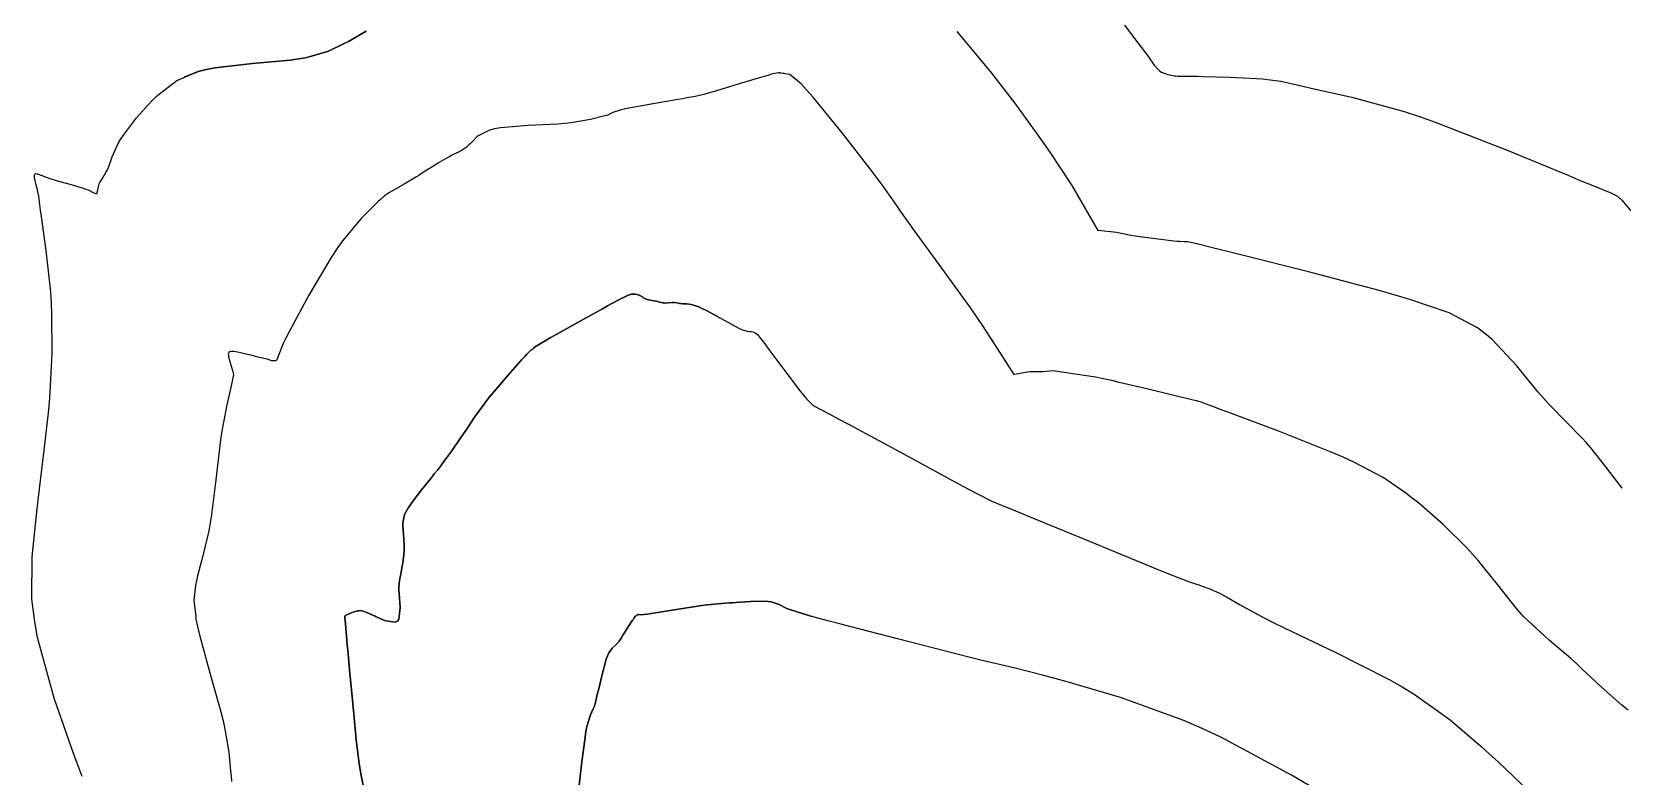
# Model space of a CAD drawing. Header units: metres. Extents: x 837477 to 838477, y 1189014 to 1191014.
# Drawn here: x 837810.6 to 837959.8, y 1189985 to 1190054.8 of the extents above; entities that cross this region are included whole.
import ezdxf

# ---------------------------------------------------------------- set-up
doc = ezdxf.new("R2010")
doc.units = ezdxf.units.M
doc.header["$LTSCALE"] = 0.3
doc.layers.add('COTAS 10', color=1, linetype='Continuous')

msp = doc.modelspace()

# ---------------------------------------------------------------- linework, layer by layer
at = {"layer": 'COTAS 10'}
for points, elevation in [([(837913.076, 1190055.444), (837914.254, 1190053.923), (837915.056, 1190052.847), (837915.238, 1190052.597), (837915.403, 1190052.366), (837915.856, 1190051.702), (837916.262, 1190051.244), (837916.398, 1190051.143), (837916.545, 1190051.053), (837917.156, 1190050.825), (837917.787, 1190050.705), (837917.945, 1190050.685), (837918.096, 1190050.669), (837918.58, 1190050.659), (837919.511, 1190050.659), (837919.944, 1190050.651), (837920.452, 1190050.638), (837922.918, 1190050.56), (837925.459, 1190050.44), (837926.015, 1190050.401), (837926.507, 1190050.358), (837927.749, 1190050.184), (837929.27, 1190049.839), (837929.938, 1190049.689), (837930.712, 1190049.517), (837934.4, 1190048.698), (837939.303, 1190047.346), (837940.844, 1190046.837), (837942.463, 1190046.269), (837948.974, 1190043.73), (837954.739, 1190041.336), (837955.888, 1190040.86), (837956.844, 1190040.465), (837958.684, 1190039.71), (837959.192, 1190039.47), (837959.309, 1190039.4), (837959.415, 1190039.327), (837959.71, 1190039.048), (837960.551, 1190038.04)], 1770), ([(837815.36, 1189984.986), (837814.967, 1189986.007), (837814.541, 1189987.154), (837812.723, 1189992.338), (837811.168, 1189998.022), (837810.908, 1189999.485), (837810.84, 1190000), (837810.626, 1190001.619), (837810.662, 1190005.6), (837811.091, 1190009.802), (837811.213, 1190010.9), (837811.337, 1190011.97), (837811.792, 1190015.6), (837812.187, 1190019.084), (837812.273, 1190020.062), (837812.348, 1190021.046), (837812.531, 1190024.649), (837812.516, 1190028.348), (837812.466, 1190029.393), (837812.395, 1190030.448), (837811.973, 1190034.33), (837811.531, 1190037.503), (837811.447, 1190038.11), (837811.38, 1190038.599), (837811.279, 1190039.382), (837811.277, 1190039.434), (837811.272, 1190039.462), (837811.267, 1190039.496), (837811.232, 1190039.665), (837811.17, 1190039.931), (837811.146, 1190040.024), (837811.12, 1190040.127), (837811.003, 1190040.571), (837810.901, 1190041.001), (837810.884, 1190041.095), (837810.872, 1190041.177), (837810.871, 1190041.383), (837810.917, 1190041.486), (837810.934, 1190041.505), (837810.953, 1190041.518), (837811.041, 1190041.528), (837811.144, 1190041.504), (837811.174, 1190041.496), (837811.203, 1190041.487), (837811.315, 1190041.451), (837811.47, 1190041.393), (837811.527, 1190041.37), (837811.59, 1190041.345), (837811.869, 1190041.229), (837812.419, 1190041.041), (837812.652, 1190040.97), (837812.921, 1190040.891), (837814.184, 1190040.538), (837815.437, 1190040.168), (837815.7, 1190040.078), (837815.926, 1190039.994), (837816.438, 1190039.736), (837816.662, 1190039.643), (837816.707, 1190039.664), (837816.744, 1190039.704), (837816.815, 1190040.015), (837816.899, 1190040.453), (837816.944, 1190040.573), (837816.998, 1190040.692), (837817.274, 1190041.121), (837817.614, 1190041.682), (837817.71, 1190041.886), (837817.806, 1190042.11), (837818.156, 1190043.093), (837818.722, 1190044.334), (837818.953, 1190044.722), (837819.216, 1190045.128), (837820.438, 1190046.751), (837821.889, 1190048.351), (837822.298, 1190048.743), (837822.709, 1190049.112), (837824.217, 1190050.26), (837826.234, 1190051.113), (837826.967, 1190051.296), (837827.774, 1190051.456), (837831.317, 1190051.843), (837834.865, 1190052.166), (837835.675, 1190052.286), (837836.411, 1190052.42), (837838.448, 1190053.013), (837839.93, 1190053.714), (837840.317, 1190053.915), (837840.693, 1190054.12), (837841.963, 1190054.887)], 1780), ([(837841.963, 1190054.887), (837840.693, 1190054.12), (837840.317, 1190053.915), (837839.93, 1190053.714), (837838.448, 1190053.013), (837836.411, 1190052.42), (837835.675, 1190052.286), (837834.865, 1190052.166), (837831.317, 1190051.843), (837827.774, 1190051.456), (837826.967, 1190051.296), (837826.234, 1190051.113), (837824.923, 1190050.559)], 1780), ([(837959.756, 1190012.027), (837958.224, 1190014.028), (837956.811, 1190015.825), (837956.412, 1190016.287), (837956.009, 1190016.735), (837954.525, 1190018.224), (837952.89, 1190019.886), (837952.393, 1190020.441), (837951.875, 1190021.039), (837949.842, 1190023.541), (837947.561, 1190025.985), (837946.887, 1190026.545), (837946.194, 1190027.055), (837943.541, 1190028.477), (837939.831, 1190029.729), (837938.473, 1190030.132), (837936.972, 1190030.56), (837930.352, 1190032.31), (837924.13, 1190033.881), (837922.878, 1190034.195), (837921.832, 1190034.457), (837919.753, 1190034.971), (837919.137, 1190035.103), (837919.011, 1190035.125), (837918.906, 1190035.14), (837918.687, 1190035.144), (837918.256, 1190035.155), (837918.017, 1190035.176), (837917.724, 1190035.205), (837916.233, 1190035.37), (837914.521, 1190035.598), (837914.089, 1190035.666), (837913.675, 1190035.735), (837912.333, 1190036.002), (837910.603, 1190036.196), (837908.173, 1190040.416), (837906.108, 1190043.537), (837905.527, 1190044.381), (837904.94, 1190045.216), (837902.787, 1190048.158), (837900.632, 1190050.939), (837900.046, 1190051.673), (837899.464, 1190052.391), (837897.396, 1190054.853)], 1780), ([(837960.306, 1189991.229), (837959.707, 1189991.701), (837957.785, 1189993.401), (837955.982, 1189995.107), (837955.459, 1189995.582), (837954.925, 1189996.058), (837952.908, 1189997.785), (837950.502, 1190000), (837949.852, 1190000.755), (837948.079, 1190002.956), (837946.261, 1190005.236), (837945.714, 1190005.855), (837945.15, 1190006.468), (837942.956, 1190008.64), (837940.686, 1190010.611), (837940.073, 1190011.099), (837939.468, 1190011.562), (837937.337, 1190013.021), (837934.578, 1190014.471), (837933.575, 1190014.927), (837932.468, 1190015.407), (837927.611, 1190017.337), (837923.119, 1190019.028), (837922.243, 1190019.357), (837921.526, 1190019.625), (837920.263, 1190020.09), (837920.014, 1190020.163), (837919.936, 1190020.185), (837919.854, 1190020.206), (837919.526, 1190020.288), (837918.644, 1190020.5), (837918.213, 1190020.604), (837917.701, 1190020.727), (837915.179, 1190021.336), (837912.584, 1190021.953), (837912.027, 1190022.082), (837911.539, 1190022.192), (837910.362, 1190022.437), (837909.314, 1190022.605), (837908.908, 1190022.667), (837908.452, 1190022.735), (837906.389, 1190023.033), (837905.439, 1190022.938), (837904.558, 1190022.927), (837904.202, 1190022.946), (837902.747, 1190022.69), (837901.161, 1190025.137), (837899.81, 1190027.264), (837899.279, 1190028.04), (837898.681, 1190028.897), (837895.957, 1190032.665), (837893.326, 1190036.262), (837892.787, 1190037.011), (837892.33, 1190037.653), (837891.364, 1190039.076), (837890.373, 1190040.477), (837889.9, 1190041.105), (837889.341, 1190041.837), (837886.605, 1190045.345), (837883.847, 1190048.729), (837883.275, 1190049.383), (837882.785, 1190049.913), (837881.706, 1190050.808), (837881.255, 1190050.884), (837881.161, 1190050.9), (837881.081, 1190050.913), (837880.906, 1190050.939), (837880.814, 1190050.953), (837880.786, 1190050.958), (837880.757, 1190050.963), (837880.647, 1190050.987), (837879.996, 1190050.838), (837879.627, 1190050.734), (837879.176, 1190050.604), (837876.865, 1190049.909), (837874.516, 1190049.201), (837874.042, 1190049.062), (837873.644, 1190048.948), (837872.841, 1190048.745), (837872.049, 1190048.617), (837871.657, 1190048.552), (837871.191, 1190048.473), (837868.884, 1190048.077), (837866.606, 1190047.657), (837866.158, 1190047.562), (837865.788, 1190047.476), (837865.111, 1190047.244), (837864.69, 1190047.039), (837864.482, 1190046.971), (837864.234, 1190046.898), (837863.007, 1190046.592), (837861.209, 1190046.298), (837860.601, 1190046.233), (837859.945, 1190046.174), (837857.177, 1190046.022), (837854.575, 1190045.807), (837854.024, 1190045.709), (837853.545, 1190045.594), (837852.428, 1190045.042), (837851.878, 1190044.482), (837851.758, 1190044.362), (837851.651, 1190044.258), (837851.382, 1190044.009), (837851.205, 1190043.872), (837851.158, 1190043.839), (837851.111, 1190043.807), (837850.945, 1190043.708), (837850.79, 1190043.626), (837850.75, 1190043.604), (837850.712, 1190043.583), (837850.584, 1190043.514), (837850.483, 1190043.461), (837850.462, 1190043.451), (837850.443, 1190043.442), (837850.402, 1190043.428), (837850.369, 1190043.421), (837850.357, 1190043.417), (837850.343, 1190043.413), (837850.281, 1190043.393), (837850.016, 1190043.251), (837849.875, 1190043.17), (837849.703, 1190043.071), (837848.838, 1190042.566), (837847.976, 1190042.052), (837847.806, 1190041.949), (837847.667, 1190041.862), (837847.412, 1190041.687), (837847.088, 1190041.472), (837846.905, 1190041.36), (837846.682, 1190041.224), (837845.536, 1190040.543), (837844.394, 1190039.871), (837844.173, 1190039.74), (837843.992, 1190039.634), (837843.682, 1190039.451), (837843.325, 1190039.11), (837843.114, 1190038.904), (837842.856, 1190038.65), (837841.521, 1190037.326), (837839.763, 1190035.226), (837839.239, 1190034.482), (837838.698, 1190033.667), (837836.607, 1190030.136), (837834.829, 1190026.831), (837834.485, 1190026.159), (837834.205, 1190025.592), (837833.732, 1190024.42), (837833.609, 1190024.057), (837833.551, 1190023.999), (837833.483, 1190023.96), (837833.147, 1190023.977), (837832.684, 1190024.12), (837832.536, 1190024.162), (837832.379, 1190024.204), (837831.736, 1190024.362), (837831.057, 1190024.52), (837830.876, 1190024.562), (837830.698, 1190024.603), (837830.081, 1190024.743), (837829.571, 1190024.834), (837829.461, 1190024.844), (837829.363, 1190024.847), (837829.122, 1190024.804), (837829.047, 1190024.58), (837829.054, 1190024.47), (837829.073, 1190024.339), (837829.244, 1190023.693), (837829.443, 1190023.061), (837829.48, 1190022.939), (837829.509, 1190022.84), (837829.549, 1190022.674), (837829.538, 1190022.643), (837829.534, 1190022.628), (837829.531, 1190022.612), (837829.52, 1190022.529), (837829.42, 1190022.059), (837829.361, 1190021.798), (837829.289, 1190021.48), (837828.914, 1190019.856), (837828.475, 1190017.561), (837828.361, 1190016.819), (837828.251, 1190016.031), (837827.884, 1190012.8), (837827.487, 1190009.561), (837827.358, 1190008.768), (837827.221, 1190008.02), (837826.659, 1190005.693), (837826.155, 1190003.82), (837826.055, 1190003.358), (837825.972, 1190002.92), (837825.815, 1190001.546), (837825.993, 1190000), (837826.02, 1189999.761), (837826.165, 1189999.064), (837826.349, 1189998.28), (837827.331, 1189994.717), (837828.351, 1189991.062), (837828.559, 1189990.22), (837828.735, 1189989.451), (837829.1, 1189987.287), (837829.263, 1189985.539), (837829.313, 1189985.033), (837829.363, 1189984.516)], 1790), ([(837874.923, 1190049.324), (837874.516, 1190049.201), (837874.042, 1190049.062), (837873.644, 1190048.948), (837872.841, 1190048.745), (837872.049, 1190048.617), (837871.657, 1190048.552), (837871.191, 1190048.473), (837868.884, 1190048.077), (837866.606, 1190047.657), (837866.158, 1190047.562), (837865.788, 1190047.476), (837865.111, 1190047.244), (837864.69, 1190047.039), (837864.482, 1190046.971), (837864.234, 1190046.898), (837863.007, 1190046.592), (837861.209, 1190046.298), (837860.601, 1190046.233), (837859.945, 1190046.174), (837857.177, 1190046.022), (837854.575, 1190045.807), (837854.024, 1190045.709), (837853.545, 1190045.594), (837852.428, 1190045.042), (837851.878, 1190044.482), (837851.758, 1190044.362), (837851.651, 1190044.258), (837851.382, 1190044.009), (837851.205, 1190043.872), (837851.158, 1190043.839), (837851.111, 1190043.807), (837850.945, 1190043.708), (837850.79, 1190043.626), (837850.75, 1190043.604), (837850.712, 1190043.583), (837850.584, 1190043.514), (837850.483, 1190043.461), (837850.462, 1190043.451), (837850.443, 1190043.442), (837850.402, 1190043.428), (837850.369, 1190043.421), (837850.357, 1190043.417), (837850.343, 1190043.413), (837850.281, 1190043.393), (837850.016, 1190043.251), (837849.875, 1190043.17), (837849.703, 1190043.071), (837848.838, 1190042.566), (837847.976, 1190042.052), (837847.806, 1190041.949), (837847.667, 1190041.862), (837847.412, 1190041.687), (837847.088, 1190041.472), (837846.905, 1190041.36), (837846.682, 1190041.224), (837845.536, 1190040.543), (837844.394, 1190039.871), (837844.173, 1190039.74), (837843.992, 1190039.634), (837843.682, 1190039.451), (837843.325, 1190039.11), (837843.114, 1190038.904), (837842.856, 1190038.65), (837841.521, 1190037.326), (837839.763, 1190035.226), (837839.239, 1190034.482), (837838.698, 1190033.667), (837836.607, 1190030.136), (837834.829, 1190026.831), (837834.485, 1190026.159), (837834.205, 1190025.592), (837833.732, 1190024.42), (837833.609, 1190024.057), (837833.551, 1190023.999), (837833.483, 1190023.96), (837833.147, 1190023.977), (837832.684, 1190024.12), (837832.536, 1190024.162), (837832.379, 1190024.204), (837831.736, 1190024.362), (837831.057, 1190024.52), (837830.876, 1190024.562), (837830.698, 1190024.603), (837830.081, 1190024.743), (837829.571, 1190024.834), (837829.461, 1190024.844), (837829.363, 1190024.847), (837829.122, 1190024.804), (837829.047, 1190024.58), (837829.054, 1190024.47), (837829.073, 1190024.339), (837829.244, 1190023.693), (837829.443, 1190023.061), (837829.48, 1190022.939), (837829.509, 1190022.84), (837829.549, 1190022.674), (837829.538, 1190022.643), (837829.534, 1190022.628), (837829.531, 1190022.612), (837829.52, 1190022.529), (837829.42, 1190022.059), (837829.361, 1190021.798), (837829.289, 1190021.48), (837828.914, 1190019.856), (837828.475, 1190017.561), (837828.361, 1190016.819), (837828.251, 1190016.031), (837827.884, 1190012.8), (837827.487, 1190009.561), (837827.358, 1190008.768), (837827.221, 1190008.02), (837826.659, 1190005.693), (837826.155, 1190003.82), (837826.055, 1190003.358), (837825.972, 1190002.92), (837825.815, 1190001.546), (837825.993, 1190000), (837826.02, 1189999.761), (837826.165, 1189999.064), (837826.349, 1189998.28), (837827.331, 1189994.717), (837828.351, 1189991.062), (837828.559, 1189990.22), (837828.735, 1189989.451), (837829.1, 1189987.287), (837829.263, 1189985.539), (837829.313, 1189985.033), (837829.363, 1189984.516)], 1790), ([(837874.923, 1190028.116), (837873.762, 1190028.738), (837873.443, 1190028.893), (837873.161, 1190029.02), (837872.446, 1190029.258), (837872.032, 1190029.308), (837871.94, 1190029.317), (837871.857, 1190029.323), (837871.64, 1190029.33), (837871.47, 1190029.336), (837871.417, 1190029.342), (837871.362, 1190029.35), (837871.142, 1190029.396), (837870.874, 1190029.435), (837870.789, 1190029.439), (837870.699, 1190029.44), (837870.333, 1190029.416), (837869.982, 1190029.393), (837869.902, 1190029.395), (837869.828, 1190029.399), (837869.623, 1190029.445), (837869.395, 1190029.515), (837869.308, 1190029.536), (837869.21, 1190029.558), (837868.768, 1190029.64), (837868.342, 1190029.725), (837868.254, 1190029.748), (837868.178, 1190029.771), (837868.013, 1190029.853), (837867.928, 1190029.93), (837867.903, 1190029.949), (837867.877, 1190029.968), (837867.778, 1190030.031), (837867.654, 1190030.088), (837867.611, 1190030.104), (837867.566, 1190030.12), (837867.375, 1190030.176), (837867.184, 1190030.219), (837867.139, 1190030.227), (837867.098, 1190030.232), (837866.977, 1190030.236), (837866.865, 1190030.218), (837866.83, 1190030.21), (837866.793, 1190030.2), (837866.644, 1190030.152), (837866.512, 1190030.104), (837866.485, 1190030.094), (837866.464, 1190030.085), (837866.423, 1190030.065), (837866.366, 1190030.034), (837866.334, 1190030.018), (837866.294, 1190029.999), (837866.094, 1190029.905), (837865.878, 1190029.805), (837865.829, 1190029.782), (837865.785, 1190029.76), (837865.665, 1190029.701), (837865.001, 1190029.334), (837864.614, 1190029.12), (837864.138, 1190028.856), (837861.688, 1190027.494), (837859.246, 1190026.125), (837858.776, 1190025.857), (837858.395, 1190025.637), (837857.761, 1190025.245), (837857.704, 1190025.17), (837857.686, 1190025.151), (837857.667, 1190025.132), (837857.592, 1190025.069), (837857.515, 1190025.019), (837857.496, 1190025.008), (837857.478, 1190024.998), (837857.419, 1190024.975), (837857.056, 1190024.601), (837856.845, 1190024.37), (837856.587, 1190024.084), (837855.258, 1190022.593), (837853.782, 1190020.867), (837853.431, 1190020.433), (837853.105, 1190020.017), (837852.139, 1190018.675), (837851.323, 1190017.454), (837851.093, 1190017.115), (837850.86, 1190016.775), (837850.002, 1190015.545), (837849.271, 1190014.52), (837849.119, 1190014.309), (837848.988, 1190014.131), (837848.696, 1190013.754), (837848.369, 1190013.362), (837848.217, 1190013.174), (837848.038, 1190012.953), (837847.168, 1190011.867), (837846.287, 1190010.716), (837846.102, 1190010.452), (837845.941, 1190010.213), (837845.572, 1190009.548), (837845.432, 1190008.951), (837845.415, 1190008.755), (837845.409, 1190008.545), (837845.466, 1190007.673), (837845.536, 1190006.714), (837845.538, 1190006.449), (837845.531, 1190006.184), (837845.441, 1190005.231), (837845.306, 1190004.37), (837845.27, 1190004.164), (837845.235, 1190003.972), (837845.114, 1190003.395), (837845.049, 1190002.708), (837845.05, 1190002.448), (837845.057, 1190002.157), (837845.151, 1190000.85), (837845.058, 1190000), (837845.03, 1189999.74), (837844.903, 1189999.574), (837844.734, 1189999.468), (837843.788, 1189999.595), (837842.854, 1190000), (837842.746, 1190000.047), (837842.517, 1190000.147), (837842.314, 1190000.236), (837841.797, 1190000.465), (837841.411, 1190000.547), (837841.291, 1190000.543), (837841.164, 1190000.527), (837840.661, 1190000.372), (837840.225, 1190000.181), (837840.143, 1190000.141), (837840.076, 1190000.108), (837839.972, 1190000.039), (837839.975, 1190000), (837839.988, 1189999.851), (837840.009, 1189999.613), (837840.067, 1189998.939), (837840.17, 1189997.779), (837840.209, 1189997.341), (837840.253, 1189996.853), (837840.451, 1189994.671), (837840.683, 1189992.187), (837840.748, 1189991.509), (837840.814, 1189990.835), (837841.055, 1189988.435), (837841.333, 1189986.204), (837841.422, 1189985.636), (837841.516, 1189985.09), (837841.899, 1189983.298)], 1800), ([(837841.899, 1189983.298), (837841.516, 1189985.09), (837841.422, 1189985.636), (837841.333, 1189986.204), (837841.055, 1189988.435), (837840.814, 1189990.835), (837840.748, 1189991.509), (837840.683, 1189992.187), (837840.451, 1189994.671), (837840.253, 1189996.853), (837840.209, 1189997.341), (837840.17, 1189997.779), (837840.067, 1189998.939), (837840.009, 1189999.613), (837839.988, 1189999.851), (837839.975, 1190000), (837839.972, 1190000.039), (837840.076, 1190000.108), (837840.143, 1190000.141), (837840.225, 1190000.181), (837840.661, 1190000.372), (837841.164, 1190000.527), (837841.291, 1190000.543), (837841.411, 1190000.547), (837841.797, 1190000.465), (837842.314, 1190000.236), (837842.517, 1190000.147), (837842.746, 1190000.047), (837842.854, 1190000), (837843.788, 1189999.595), (837844.734, 1189999.468), (837844.903, 1189999.574), (837845.03, 1189999.74), (837845.058, 1190000), (837845.151, 1190000.85), (837845.057, 1190002.157), (837845.05, 1190002.448), (837845.049, 1190002.708), (837845.114, 1190003.395), (837845.235, 1190003.972), (837845.27, 1190004.164), (837845.306, 1190004.37), (837845.441, 1190005.231), (837845.531, 1190006.184), (837845.538, 1190006.449), (837845.536, 1190006.714), (837845.466, 1190007.673), (837845.409, 1190008.545), (837845.415, 1190008.755), (837845.432, 1190008.951), (837845.572, 1190009.548), (837845.941, 1190010.213), (837846.102, 1190010.452), (837846.287, 1190010.716), (837847.168, 1190011.867), (837848.038, 1190012.953), (837848.217, 1190013.174), (837848.369, 1190013.362), (837848.696, 1190013.754), (837848.988, 1190014.131), (837849.119, 1190014.309), (837849.271, 1190014.52), (837850.002, 1190015.545), (837850.86, 1190016.775), (837851.093, 1190017.115), (837851.323, 1190017.454), (837852.139, 1190018.675), (837853.105, 1190020.017), (837853.431, 1190020.433), (837853.782, 1190020.867), (837855.258, 1190022.593), (837856.587, 1190024.084), (837856.845, 1190024.37), (837857.056, 1190024.601), (837857.419, 1190024.975), (837857.478, 1190024.998), (837857.496, 1190025.008), (837857.515, 1190025.019), (837857.592, 1190025.069), (837857.667, 1190025.132), (837857.686, 1190025.151), (837857.704, 1190025.17), (837857.761, 1190025.245), (837858.395, 1190025.637), (837858.776, 1190025.857), (837859.246, 1190026.125), (837861.688, 1190027.494), (837864.138, 1190028.856), (837864.614, 1190029.12), (837865.001, 1190029.334), (837865.665, 1190029.701), (837865.785, 1190029.76), (837865.829, 1190029.782), (837865.878, 1190029.805), (837866.094, 1190029.905), (837866.294, 1190029.999), (837866.334, 1190030.018), (837866.366, 1190030.034), (837866.423, 1190030.065), (837866.464, 1190030.085), (837866.485, 1190030.094), (837866.512, 1190030.104), (837866.644, 1190030.152), (837866.793, 1190030.2), (837866.83, 1190030.21), (837866.865, 1190030.218), (837866.977, 1190030.236), (837867.098, 1190030.232), (837867.139, 1190030.227), (837867.184, 1190030.219), (837867.375, 1190030.176), (837867.566, 1190030.12), (837867.611, 1190030.104), (837867.654, 1190030.088), (837867.778, 1190030.031), (837867.877, 1190029.968), (837867.903, 1190029.949), (837867.928, 1190029.93), (837868.013, 1190029.853), (837868.178, 1190029.771), (837868.254, 1190029.748), (837868.342, 1190029.725), (837868.768, 1190029.64), (837869.21, 1190029.558), (837869.308, 1190029.536), (837869.395, 1190029.515), (837869.623, 1190029.445), (837869.828, 1190029.399), (837869.902, 1190029.395), (837869.982, 1190029.393), (837870.333, 1190029.416), (837870.699, 1190029.44), (837870.789, 1190029.439), (837870.874, 1190029.435), (837871.142, 1190029.396), (837871.362, 1190029.35), (837871.417, 1190029.342), (837871.47, 1190029.336), (837871.64, 1190029.33), (837871.857, 1190029.323), (837871.94, 1190029.317), (837872.032, 1190029.308), (837872.446, 1190029.258), (837873.161, 1190029.02), (837873.443, 1190028.893), (837873.762, 1190028.738), (837875.218, 1190027.958), (837876.632, 1190027.189), (837876.924, 1190027.043), (837877.173, 1190026.925), (837877.716, 1190026.739), (837877.957, 1190026.73), (837878.016, 1190026.724), (837878.072, 1190026.717), (837878.246, 1190026.68), (837878.398, 1190026.619), (837878.44, 1190026.596), (837878.482, 1190026.572), (837878.634, 1190026.462), (837879.111, 1190025.879), (837879.358, 1190025.555), (837879.655, 1190025.161), (837881.141, 1190023.151), (837882.665, 1190021.135), (837882.985, 1190020.737), (837883.261, 1190020.408), (837883.891, 1190019.796), (837885.406, 1190018.996), (837886.24, 1190018.548), (837887.253, 1190018.002), (837892.41, 1190015.211), (837897.525, 1190012.446), (837898.512, 1190011.917), (837899.314, 1190011.491), (837900.658, 1190010.802), (837902.09, 1190010.235), (837902.947, 1190009.885), (837904.004, 1190009.451), (837909.483, 1190007.185), (837915.079, 1190004.876), (837916.209, 1190004.416), (837917.158, 1190004.033), (837919.071, 1190003.294), (837919.823, 1190003.043), (837920.04, 1190002.967), (837920.26, 1190002.889), (837921.087, 1190002.585), (837922.041, 1190002.16), (837922.341, 1190002.006), (837922.656, 1190001.835), (837923.926, 1190001.087), (837925.926, 1190000), (837926.127, 1189999.891), (837927.03, 1189999.438), (837928.06, 1189998.932), (837932.838, 1189996.664), (837937.907, 1189994.099), (837939.119, 1189993.406), (837940.248, 1189992.719), (837943.637, 1189990.302), (837946.498, 1189987.838), (837947.294, 1189987.122), (837948.092, 1189986.393), (837950.989, 1189983.637)], 1800), ([(837934.374, 1189981.807), (837928.756, 1189985.118), (837922.124, 1189988.675), (837920.367, 1189989.5), (837918.644, 1189990.255), (837912.71, 1189992.408), (837907.704, 1189993.868), (837906.566, 1189994.187), (837905.535, 1189994.469), (837902.71, 1189995.181), (837899.747, 1189995.883), (837898.629, 1189996.159), (837897.383, 1189996.471), (837891.807, 1189997.891), (837886.476, 1189999.274), (837885.384, 1189999.562), (837884.458, 1189999.809), (837883.776, 1190000)], 1810), ([(837861.892, 1189983.619), (837862.181, 1189986.137), (837862.501, 1189988.68), (837862.59, 1189989.219), (837862.679, 1189989.687), (837863.003, 1189990.779), (837863.276, 1189991.341), (837863.333, 1189991.474), (837863.382, 1189991.598), (837863.493, 1189991.962), (837863.382, 1189991.598), (837863.333, 1189991.474), (837863.276, 1189991.341), (837863.003, 1189990.779), (837862.679, 1189989.687), (837862.59, 1189989.219), (837862.501, 1189988.68), (837862.181, 1189986.137), (837861.892, 1189983.619)], 1810)]:
    msp.add_lwpolyline(points, dxfattribs=dict(at, elevation=elevation))
at = {"layer": 'COTAS 10', "elevation": 1810}
for points in [[(837875.292, 1190001.234), (837874.33, 1190001.139), (837873.922, 1190001.084), (837873.453, 1190001.017), (837871.25, 1190000.672), (837869.119, 1190000.336), (837868.696, 1190000.275), (837868.345, 1190000.228), (837867.679, 1190000.171), (837867.52, 1190000.194), (837867.488, 1190000.197), (837867.462, 1190000.198), (837867.415, 1190000.19), (837867.403, 1190000.17), (837867.399, 1190000.164), (837867.395, 1190000.159), (837867.378, 1190000.137), (837867.349, 1190000.11), (837867.337, 1190000.101), (837867.323, 1190000.091), (837867.257, 1190000.049), (837867.215, 1190000), (837867.257, 1190000.049), (837867.323, 1190000.091), (837867.337, 1190000.101), (837867.349, 1190000.11), (837867.378, 1190000.137), (837867.395, 1190000.159), (837867.399, 1190000.164), (837867.403, 1190000.17), (837867.415, 1190000.19), (837867.462, 1190000.198), (837867.488, 1190000.197), (837867.52, 1190000.194), (837867.679, 1190000.171), (837868.345, 1190000.228), (837868.696, 1190000.275), (837869.119, 1190000.336), (837871.25, 1190000.672), (837873.453, 1190001.017), (837873.922, 1190001.084), (837874.33, 1190001.139), (837875.292, 1190001.234), (837876.051, 1190001.27), (837876.33, 1190001.287), (837876.64, 1190001.307), (837878.006, 1190001.405), (837879.368, 1190001.435), (837879.675, 1190001.412), (837879.952, 1190001.376), (837880.695, 1190001.134), (837881.303, 1190000.815), (837881.494, 1190000.729), (837881.695, 1190000.646), (837883.776, 1190000), (837881.695, 1190000.646), (837881.494, 1190000.729), (837881.303, 1190000.815), (837880.695, 1190001.134), (837879.952, 1190001.376), (837879.675, 1190001.412), (837879.368, 1190001.435), (837878.006, 1190001.405), (837876.64, 1190001.307), (837876.33, 1190001.287), (837876.051, 1190001.27)], [(837863.493, 1189991.962), (837863.621, 1189992.544), (837863.681, 1189992.804), (837863.752, 1189993.108), (837864.099, 1189994.565), (837864.495, 1189996.003), (837864.598, 1189996.295), (837864.697, 1189996.54), (837865.032, 1189997.044), (837865.324, 1189997.266), (837865.396, 1189997.334), (837865.466, 1189997.405), (837865.687, 1189997.684), (837865.94, 1189998.072), (837866.029, 1189998.211), (837866.127, 1189998.363), (837866.549, 1189999.028), (837866.947, 1189999.643), (837867.03, 1189999.764), (837867.101, 1189999.865), (837867.215, 1190000), (837867.101, 1189999.865), (837867.03, 1189999.764), (837866.947, 1189999.643), (837866.549, 1189999.028), (837866.127, 1189998.363), (837866.029, 1189998.211), (837865.94, 1189998.072), (837865.687, 1189997.684), (837865.466, 1189997.405), (837865.396, 1189997.334), (837865.324, 1189997.266), (837865.032, 1189997.044), (837864.697, 1189996.54), (837864.598, 1189996.295), (837864.495, 1189996.003), (837864.099, 1189994.565), (837863.752, 1189993.108), (837863.681, 1189992.804), (837863.621, 1189992.544)]]:
    msp.add_lwpolyline(points, close=True, dxfattribs=at)

doc.saveas('drawing.dxf')
